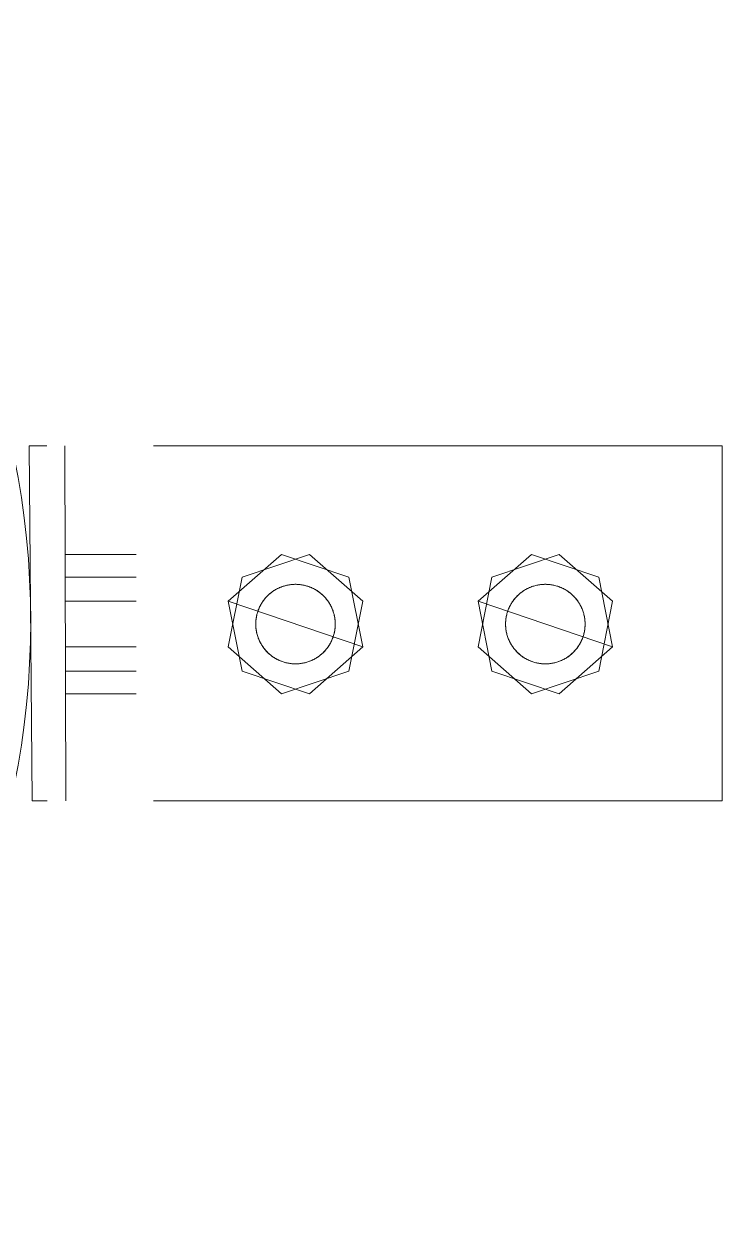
# Model space of a CAD drawing. Header units: millimetres. Extents: x 1.5 to 37.9, y -0.3 to 12.6.
# Drawn here: x 5.8548 to 5.953, y 2.7631 to 2.9313 of the extents above; entities that cross this region are included whole.
import ezdxf

# ---------------------------------------------------------------- set-up
doc = ezdxf.new("R2010")
doc.units = ezdxf.units.MM
doc.layers.add('0.2', color=6, linetype='Continuous', lineweight=15)
doc.layers.add('0.3', color=4, linetype='Continuous', lineweight=20)

msp = doc.modelspace()

# ---------------------------------------------------------------- linework, layer by layer
at = {"layer": '0.2'}
for p, q in [((5.85592, 2.82194, 0.9979), (5.8555, 2.87194, 1.35466)), ((5.86051, 2.87194, 1.29523), (5.86064, 2.82194, 1.26575)), ((5.85801, 2.82194, 1.27416), (5.85592, 2.82194, 0.9979))]:
    msp.add_line(p, q, dxfattribs=at)
for points in [[(5.8555, 2.87194), (5.858, 2.87194)], [(5.953, 2.87194), (5.873, 2.87194)], [(5.953, 2.87194), (5.873, 2.87194)], [(5.953, 2.82194), (5.953, 2.87194)], [(5.953, 2.82194), (5.953, 2.87194)], [(5.87055, 2.85664), (5.86055, 2.85664)], [(5.87055, 2.85664), (5.86055, 2.85664)], [(5.8835, 2.85004), (5.89102, 2.85664)], [(5.8835, 2.85004), (5.89102, 2.85664)], [(5.89493, 2.85664), (5.88546, 2.85343)], [(5.89493, 2.85664), (5.88546, 2.85343)], [(5.89102, 2.85664), (5.90049, 2.85343)], [(5.89102, 2.85664), (5.90049, 2.85343)], [(5.90244, 2.85004), (5.89493, 2.85664)], [(5.90244, 2.85004), (5.89493, 2.85664)], [(5.91866, 2.85004), (5.92617, 2.85664)], [(5.91866, 2.85004), (5.92617, 2.85664)], [(5.93008, 2.85664), (5.92061, 2.85343)], [(5.93008, 2.85664), (5.92061, 2.85343)], [(5.92617, 2.85664), (5.93564, 2.85343)], [(5.92617, 2.85664), (5.93564, 2.85343)], [(5.9376, 2.85004), (5.93008, 2.85664)], [(5.9376, 2.85004), (5.93008, 2.85664)], [(5.87055, 2.85343), (5.86055, 2.85343)], [(5.87055, 2.85343), (5.86055, 2.85343)], [(5.88546, 2.85343), (5.8835, 2.84362)], [(5.88546, 2.85343), (5.8835, 2.84362)], [(5.90049, 2.85343), (5.90244, 2.84362)], [(5.90049, 2.85343), (5.90244, 2.84362)], [(5.92061, 2.85343), (5.91866, 2.84362)], [(5.92061, 2.85343), (5.91866, 2.84362)], [(5.93564, 2.85343), (5.9376, 2.84362)], [(5.93564, 2.85343), (5.9376, 2.84362)], [(5.87055, 2.85004), (5.86055, 2.85004)], [(5.87055, 2.85004), (5.86055, 2.85004)], [(5.90244, 2.84362), (5.8835, 2.85004)], [(5.88546, 2.84023), (5.8835, 2.85004)], [(5.88546, 2.84023), (5.8835, 2.85004)], [(5.90049, 2.84023), (5.90244, 2.85004)], [(5.90049, 2.84023), (5.90244, 2.85004)], [(5.92061, 2.84023), (5.91866, 2.85004)], [(5.92061, 2.84023), (5.91866, 2.85004)], [(5.9376, 2.84362), (5.91866, 2.85004)], [(5.93564, 2.84023), (5.9376, 2.85004)], [(5.93564, 2.84023), (5.9376, 2.85004)], [(5.87055, 2.84362), (5.86055, 2.84362)], [(5.87055, 2.84362), (5.86055, 2.84362)], [(5.8835, 2.84362), (5.89102, 2.83702)], [(5.8835, 2.84362), (5.89102, 2.83702)], [(5.90244, 2.84362), (5.89493, 2.83702)], [(5.90244, 2.84362), (5.89493, 2.83702)], [(5.91866, 2.84362), (5.92617, 2.83702)], [(5.91866, 2.84362), (5.92617, 2.83702)], [(5.9376, 2.84362), (5.93008, 2.83702)], [(5.9376, 2.84362), (5.93008, 2.83702)], [(5.87055, 2.84023), (5.86055, 2.84023)], [(5.87055, 2.84023), (5.86055, 2.84023)], [(5.89493, 2.83702), (5.88546, 2.84023)], [(5.89493, 2.83702), (5.88546, 2.84023)], [(5.89102, 2.83702), (5.90049, 2.84023)], [(5.89102, 2.83702), (5.90049, 2.84023)], [(5.93008, 2.83702), (5.92061, 2.84023)], [(5.93008, 2.83702), (5.92061, 2.84023)], [(5.92617, 2.83702), (5.93564, 2.84023)], [(5.92617, 2.83702), (5.93564, 2.84023)], [(5.87055, 2.83702), (5.86055, 2.83702)], [(5.87055, 2.83702), (5.86055, 2.83702)], [(5.953, 2.82194), (5.873, 2.82194)], [(5.953, 2.82194), (5.873, 2.82194)]]:
    msp.add_lwpolyline(points, dxfattribs=at)
at = {"layer": '0.2', "extrusion": (1, 0, 0)}
for points in [[(2.87194, 1.27466), (2.87194, 1.35466)], [(2.87194, 1.25966), (2.87194, 1.25466)], [(2.85004, 1.32347), (2.85664, 1.31595)], [(2.85664, 1.31595), (2.85343, 1.30648)], [(2.85004, 1.29372), (2.85664, 1.28621)], [(2.85664, 1.28621), (2.85343, 1.27674)], [(2.85664, 1.26903), (2.85664, 1.25903)], [(2.85664, 1.24429), (2.85664, 1.25429)], [(2.85664, 1.26903), (2.85664, 1.25903)], [(2.85664, 1.24429), (2.85664, 1.25429)], [(2.85343, 1.30648), (2.84362, 1.30453)], [(2.85343, 1.27674), (2.84362, 1.27478)], [(2.85343, 1.24429), (2.85343, 1.25429)], [(2.85343, 1.26903), (2.85343, 1.25903)], [(2.85343, 1.24429), (2.85343, 1.25429)], [(2.85343, 1.26903), (2.85343, 1.25903)], [(2.84023, 1.32151), (2.85004, 1.32347)], [(2.84023, 1.29177), (2.85004, 1.29372)], [(2.85004, 1.26903), (2.85004, 1.25903)], [(2.85004, 1.24429), (2.85004, 1.25429)], [(2.85004, 1.26903), (2.85004, 1.25903)], [(2.85004, 1.24429), (2.85004, 1.25429)], [(2.84362, 1.30453), (2.83702, 1.31204)], [(2.84362, 1.27478), (2.83702, 1.2823)], [(2.84362, 1.24429), (2.84362, 1.25429)], [(2.84362, 1.26903), (2.84362, 1.25903)], [(2.84362, 1.24429), (2.84362, 1.25429)], [(2.84362, 1.26903), (2.84362, 1.25903)], [(2.84205, 1.25903), (2.84205, 1.23213)], [(2.84205, 1.24429), (2.84205, 1.25429)], [(2.84205, 1.25903), (2.84205, 1.23213)], [(2.84205, 1.24429), (2.84205, 1.25429)], [(2.83702, 1.31204), (2.84023, 1.32151)], [(2.83702, 1.2823), (2.84023, 1.29177)], [(2.84023, 1.26903), (2.84023, 1.25903)], [(2.84023, 1.24429), (2.84023, 1.25429)], [(2.84023, 1.26903), (2.84023, 1.25903)], [(2.84023, 1.24429), (2.84023, 1.25429)], [(2.83702, 1.24429), (2.83702, 1.25429)], [(2.83702, 1.26903), (2.83702, 1.25903)], [(2.83702, 1.24429), (2.83702, 1.25429)], [(2.83702, 1.26903), (2.83702, 1.25903)], [(2.82194, 1.27466), (2.82194, 1.35466)], [(2.82194, 1.25466), (2.82194, 1.25966)]]:
    msp.add_lwpolyline(points, dxfattribs=at)
at = {"layer": '0.2', "extrusion": (0, 1, 0)}
msp.add_lwpolyline([(-5.858, 1.27466), (-5.85801, 1.27433), (-5.85802, 1.27399), (-5.85804, 1.27365), (-5.85806, 1.27331), (-5.8581, 1.27297), (-5.85814, 1.27263), (-5.85819, 1.27228), (-5.85825, 1.27193), (-5.85832, 1.27158), (-5.8584, 1.27123), (-5.85849, 1.27088), (-5.85858, 1.27053), (-5.85869, 1.27018), (-5.8588, 1.26984), (-5.85892, 1.26949), (-5.85906, 1.26914), (-5.8592, 1.2688), (-5.85935, 1.26845), (-5.85951, 1.26811), (-5.85968, 1.26777), (-5.85986, 1.26744), (-5.86005, 1.26711), (-5.86024, 1.26678), (-5.86045, 1.26645), (-5.86066, 1.26613), (-5.86089, 1.26582), (-5.86112, 1.26551), (-5.86136, 1.26521), (-5.86161, 1.26491), (-5.86186, 1.26462), (-5.86213, 1.26433), (-5.8624, 1.26406), (-5.86268, 1.26378), (-5.86296, 1.26352), (-5.86325, 1.26326), (-5.86355, 1.26302), (-5.86385, 1.26278), (-5.86416, 1.26254), (-5.86448, 1.26232), (-5.8648, 1.26211), (-5.86512, 1.2619), (-5.86545, 1.2617), (-5.86578, 1.26152), (-5.86611, 1.26134), (-5.86645, 1.26117), (-5.86679, 1.26101), (-5.86714, 1.26086), (-5.86748, 1.26071), (-5.86783, 1.26058), (-5.86818, 1.26046), (-5.86853, 1.26035), (-5.86888, 1.26024), (-5.86923, 1.26015), (-5.86958, 1.26006), (-5.86993, 1.25998), (-5.87027, 1.25991), (-5.87062, 1.25985), (-5.87097, 1.2598), (-5.87131, 1.25976), (-5.87166, 1.25972), (-5.872, 1.2597), (-5.87234, 1.25968), (-5.87267, 1.25967), (-5.873, 1.25966)], dxfattribs=at)
msp.add_lwpolyline([(-5.858, 1.27466), (-5.85801, 1.27433), (-5.85802, 1.27399), (-5.85804, 1.27365), (-5.85806, 1.27331), (-5.8581, 1.27297), (-5.85814, 1.27263), (-5.85819, 1.27228), (-5.85825, 1.27193), (-5.85832, 1.27158), (-5.8584, 1.27123), (-5.85849, 1.27088), (-5.85858, 1.27053), (-5.85869, 1.27018), (-5.8588, 1.26984), (-5.85892, 1.26949), (-5.85906, 1.26914), (-5.8592, 1.2688), (-5.85935, 1.26845), (-5.85951, 1.26811), (-5.85968, 1.26777), (-5.85986, 1.26744), (-5.86005, 1.26711), (-5.86024, 1.26678), (-5.86045, 1.26645), (-5.86066, 1.26613), (-5.86089, 1.26582), (-5.86112, 1.26551), (-5.86136, 1.26521), (-5.86161, 1.26491), (-5.86186, 1.26462), (-5.86213, 1.26433), (-5.8624, 1.26406), (-5.86268, 1.26378), (-5.86296, 1.26352), (-5.86325, 1.26326), (-5.86355, 1.26302), (-5.86385, 1.26278), (-5.86416, 1.26254), (-5.86448, 1.26232), (-5.8648, 1.26211), (-5.86512, 1.2619), (-5.86545, 1.2617), (-5.86578, 1.26152), (-5.86611, 1.26134), (-5.86645, 1.26117), (-5.86679, 1.26101), (-5.86714, 1.26086), (-5.86748, 1.26071), (-5.86783, 1.26058), (-5.86818, 1.26046), (-5.86853, 1.26035), (-5.86888, 1.26024), (-5.86923, 1.26015), (-5.86958, 1.26006), (-5.86993, 1.25998), (-5.87027, 1.25991), (-5.87062, 1.25985), (-5.87097, 1.2598), (-5.87131, 1.25976), (-5.87166, 1.25972), (-5.872, 1.2597), (-5.87234, 1.25968), (-5.87267, 1.25967), (-5.873, 1.25966)], dxfattribs=at)
at = {"layer": '0.2', "extrusion": (1, 0, 0)}
msp.add_lwpolyline([(2.85343, 1.27674), (2.84362, 1.27478), (2.83702, 1.2823), (2.84023, 1.29177), (2.85004, 1.29372), (2.85664, 1.28621)], close=True, dxfattribs=at)
at = {"layer": '0.2'}
for points in [[(5.90049, 2.85343), (5.90244, 2.84362), (5.89493, 2.83702), (5.88546, 2.84023), (5.8835, 2.85004), (5.89102, 2.85664)], [(5.93564, 2.85343), (5.9376, 2.84362), (5.93008, 2.83702), (5.92061, 2.84023), (5.91866, 2.85004), (5.92617, 2.85664)], [(5.89588, 2.84205), (5.89577, 2.84199), (5.89567, 2.84193), (5.89555, 2.84187), (5.89544, 2.84181), (5.89532, 2.84175), (5.89521, 2.8417), (5.89509, 2.84165), (5.89496, 2.8416), (5.89484, 2.84155), (5.89471, 2.84151), (5.89458, 2.84147), (5.89445, 2.84143), (5.89432, 2.8414), (5.89419, 2.84137), (5.89405, 2.84134), (5.89392, 2.84131), (5.89378, 2.84129), (5.89364, 2.84127), (5.8935, 2.84126), (5.89336, 2.84125), (5.89322, 2.84124), (5.89308, 2.84124), (5.89293, 2.84123), (5.89279, 2.84124), (5.89265, 2.84124), (5.8925, 2.84125), (5.89236, 2.84127), (5.89222, 2.84129), (5.89207, 2.84131), (5.89193, 2.84133), (5.89179, 2.84136), (5.89165, 2.84139), (5.89151, 2.84143), (5.89137, 2.84147), (5.89123, 2.84151), (5.89109, 2.84156), (5.89096, 2.84161), (5.89082, 2.84166), (5.89069, 2.84172), (5.89056, 2.84178), (5.89043, 2.84184), (5.89031, 2.84191), (5.89018, 2.84198), (5.89006, 2.84205), (5.88994, 2.84213), (5.88982, 2.8422), (5.88971, 2.84228), (5.8896, 2.84237), (5.88949, 2.84245), (5.88938, 2.84254), (5.88928, 2.84263), (5.88918, 2.84272), (5.88908, 2.84281), (5.88898, 2.84291), (5.88889, 2.843), (5.8888, 2.8431), (5.88871, 2.8432), (5.88863, 2.8433), (5.88855, 2.8434), (5.88847, 2.8435), (5.8884, 2.84361), (5.88833, 2.84371), (5.88826, 2.84382), (5.88819, 2.84392), (5.88813, 2.84403), (5.88807, 2.84414), (5.88801, 2.84425), (5.88795, 2.84436), (5.88789, 2.84448), (5.88784, 2.8446), (5.88779, 2.84472), (5.88774, 2.84484), (5.8877, 2.84496), (5.88765, 2.84509), (5.88761, 2.84522), (5.88758, 2.84535), (5.88754, 2.84548), (5.88751, 2.84561), (5.88748, 2.84575), (5.88746, 2.84589), (5.88743, 2.84602), (5.88742, 2.84616), (5.8874, 2.8463), (5.88739, 2.84644), (5.88738, 2.84658), (5.88738, 2.84673), (5.88738, 2.84687), (5.88738, 2.84701), (5.88738, 2.84716), (5.8874, 2.8473), (5.88741, 2.84744), (5.88743, 2.84759), (5.88745, 2.84773), (5.88747, 2.84787), (5.8875, 2.84801), (5.88753, 2.84815), (5.88757, 2.8483), (5.88761, 2.84843), (5.88765, 2.84857), (5.8877, 2.84871), (5.88775, 2.84884), (5.8878, 2.84898), (5.88786, 2.84911), (5.88792, 2.84924), (5.88798, 2.84937), (5.88805, 2.8495), (5.88812, 2.84962), (5.88819, 2.84974), (5.88827, 2.84986), (5.88834, 2.84998), (5.88842, 2.85009), (5.88851, 2.85021), (5.88859, 2.85032), (5.88868, 2.85042), (5.88877, 2.85053), (5.88886, 2.85063), (5.88895, 2.85073), (5.88905, 2.85082), (5.88914, 2.85091), (5.88924, 2.851), (5.88934, 2.85109), (5.88944, 2.85117), (5.88954, 2.85125), (5.88964, 2.85133), (5.88975, 2.85141), (5.88985, 2.85148), (5.88996, 2.85155), (5.89006, 2.85161), (5.89017, 2.85168), (5.89028, 2.85174), (5.89039, 2.8518), (5.8905, 2.85185), (5.89062, 2.85191), (5.89074, 2.85196), (5.89086, 2.85201), (5.89098, 2.85206), (5.89111, 2.85211), (5.89123, 2.85215), (5.89136, 2.85219), (5.89149, 2.85223), (5.89162, 2.85226), (5.89176, 2.85229), (5.89189, 2.85232), (5.89203, 2.85235), (5.89216, 2.85237), (5.8923, 2.85239), (5.89244, 2.8524), (5.89258, 2.85241), (5.89273, 2.85242), (5.89287, 2.85243), (5.89301, 2.85243), (5.89315, 2.85242), (5.8933, 2.85242), (5.89344, 2.85241), (5.89358, 2.85239), (5.89373, 2.85238), (5.89387, 2.85236), (5.89401, 2.85233), (5.89415, 2.8523), (5.8943, 2.85227), (5.89444, 2.85223), (5.89458, 2.85219), (5.89471, 2.85215), (5.89485, 2.8521), (5.89499, 2.85205), (5.89512, 2.852), (5.89525, 2.85194), (5.89538, 2.85188), (5.89551, 2.85182), (5.89564, 2.85175), (5.89576, 2.85168), (5.89588, 2.85161), (5.896, 2.85154), (5.89612, 2.85146), (5.89623, 2.85138), (5.89635, 2.8513), (5.89646, 2.85121), (5.89656, 2.85112), (5.89667, 2.85103), (5.89677, 2.85094), (5.89687, 2.85085), (5.89696, 2.85076), (5.89705, 2.85066), (5.89714, 2.85056), (5.89723, 2.85046), (5.89731, 2.85036), (5.89739, 2.85026), (5.89747, 2.85016), (5.89755, 2.85005), (5.89762, 2.84995), (5.89769, 2.84985), (5.89775, 2.84974), (5.89782, 2.84963), (5.89788, 2.84952), (5.89794, 2.84941), (5.898, 2.8493), (5.89805, 2.84918), (5.8981, 2.84906), (5.89815, 2.84894), (5.8982, 2.84882), (5.89825, 2.8487), (5.89829, 2.84857), (5.89833, 2.84844), (5.89837, 2.84831), (5.8984, 2.84818), (5.89843, 2.84805), (5.89846, 2.84791), (5.89849, 2.84778), (5.89851, 2.84764), (5.89853, 2.8475), (5.89854, 2.84736), (5.89856, 2.84722), (5.89856, 2.84708), (5.89857, 2.84694), (5.89857, 2.84679), (5.89857, 2.84665), (5.89856, 2.84651), (5.89855, 2.84636), (5.89854, 2.84622), (5.89852, 2.84608), (5.8985, 2.84593), (5.89847, 2.84579), (5.89844, 2.84565), (5.89841, 2.84551), (5.89837, 2.84537), (5.89833, 2.84523), (5.89829, 2.84509), (5.89824, 2.84495), (5.89819, 2.84482), (5.89814, 2.84468), (5.89808, 2.84455), (5.89802, 2.84442), (5.89796, 2.84429), (5.89789, 2.84417), (5.89782, 2.84404), (5.89775, 2.84392), (5.89768, 2.8438), (5.8976, 2.84368), (5.89752, 2.84357), (5.89744, 2.84346), (5.89735, 2.84335), (5.89726, 2.84324), (5.89718, 2.84314), (5.89708, 2.84304), (5.89699, 2.84294), (5.8969, 2.84284), (5.8968, 2.84275), (5.8967, 2.84266), (5.8966, 2.84257), (5.8965, 2.84249), (5.8964, 2.84241), (5.8963, 2.84233), (5.8962, 2.84226), (5.89609, 2.84218), (5.89599, 2.84212)], [(5.89588, 2.84205), (5.89577, 2.84199), (5.89567, 2.84193), (5.89555, 2.84187), (5.89544, 2.84181), (5.89532, 2.84175), (5.89521, 2.8417), (5.89509, 2.84165), (5.89496, 2.8416), (5.89484, 2.84155), (5.89471, 2.84151), (5.89458, 2.84147), (5.89445, 2.84143), (5.89432, 2.8414), (5.89419, 2.84137), (5.89405, 2.84134), (5.89392, 2.84131), (5.89378, 2.84129), (5.89364, 2.84127), (5.8935, 2.84126), (5.89336, 2.84125), (5.89322, 2.84124), (5.89308, 2.84124), (5.89293, 2.84123), (5.89279, 2.84124), (5.89265, 2.84124), (5.8925, 2.84125), (5.89236, 2.84127), (5.89222, 2.84129), (5.89207, 2.84131), (5.89193, 2.84133), (5.89179, 2.84136), (5.89165, 2.84139), (5.89151, 2.84143), (5.89137, 2.84147), (5.89123, 2.84151), (5.89109, 2.84156), (5.89096, 2.84161), (5.89082, 2.84166), (5.89069, 2.84172), (5.89056, 2.84178), (5.89043, 2.84184), (5.89031, 2.84191), (5.89018, 2.84198), (5.89006, 2.84205), (5.88994, 2.84213), (5.88982, 2.8422), (5.88971, 2.84228), (5.8896, 2.84237), (5.88949, 2.84245), (5.88938, 2.84254), (5.88928, 2.84263), (5.88918, 2.84272), (5.88908, 2.84281), (5.88898, 2.84291), (5.88889, 2.843), (5.8888, 2.8431), (5.88871, 2.8432), (5.88863, 2.8433), (5.88855, 2.8434), (5.88847, 2.8435), (5.8884, 2.84361), (5.88833, 2.84371), (5.88826, 2.84382), (5.88819, 2.84392), (5.88813, 2.84403), (5.88807, 2.84414), (5.88801, 2.84425), (5.88795, 2.84436), (5.88789, 2.84448), (5.88784, 2.8446), (5.88779, 2.84472), (5.88774, 2.84484), (5.8877, 2.84496), (5.88765, 2.84509), (5.88761, 2.84522), (5.88758, 2.84535), (5.88754, 2.84548), (5.88751, 2.84561), (5.88748, 2.84575), (5.88746, 2.84589), (5.88743, 2.84602), (5.88742, 2.84616), (5.8874, 2.8463), (5.88739, 2.84644), (5.88738, 2.84658), (5.88738, 2.84673), (5.88738, 2.84687), (5.88738, 2.84701), (5.88738, 2.84716), (5.8874, 2.8473), (5.88741, 2.84744), (5.88743, 2.84759), (5.88745, 2.84773), (5.88747, 2.84787), (5.8875, 2.84801), (5.88753, 2.84815), (5.88757, 2.8483), (5.88761, 2.84843), (5.88765, 2.84857), (5.8877, 2.84871), (5.88775, 2.84884), (5.8878, 2.84898), (5.88786, 2.84911), (5.88792, 2.84924), (5.88798, 2.84937), (5.88805, 2.8495), (5.88812, 2.84962), (5.88819, 2.84974), (5.88827, 2.84986), (5.88834, 2.84998), (5.88842, 2.85009), (5.88851, 2.85021), (5.88859, 2.85032), (5.88868, 2.85042), (5.88877, 2.85053), (5.88886, 2.85063), (5.88895, 2.85073), (5.88905, 2.85082), (5.88914, 2.85091), (5.88924, 2.851), (5.88934, 2.85109), (5.88944, 2.85117), (5.88954, 2.85125), (5.88964, 2.85133), (5.88975, 2.85141), (5.88985, 2.85148), (5.88996, 2.85155), (5.89006, 2.85161), (5.89017, 2.85168), (5.89028, 2.85174), (5.89039, 2.8518), (5.8905, 2.85185), (5.89062, 2.85191), (5.89074, 2.85196), (5.89086, 2.85201), (5.89098, 2.85206), (5.89111, 2.85211), (5.89123, 2.85215), (5.89136, 2.85219), (5.89149, 2.85223), (5.89162, 2.85226), (5.89176, 2.85229), (5.89189, 2.85232), (5.89203, 2.85235), (5.89216, 2.85237), (5.8923, 2.85239), (5.89244, 2.8524), (5.89258, 2.85241), (5.89273, 2.85242), (5.89287, 2.85243), (5.89301, 2.85243), (5.89315, 2.85242), (5.8933, 2.85242), (5.89344, 2.85241), (5.89358, 2.85239), (5.89373, 2.85238), (5.89387, 2.85236), (5.89401, 2.85233), (5.89415, 2.8523), (5.8943, 2.85227), (5.89444, 2.85223), (5.89458, 2.85219), (5.89471, 2.85215), (5.89485, 2.8521), (5.89499, 2.85205), (5.89512, 2.852), (5.89525, 2.85194), (5.89538, 2.85188), (5.89551, 2.85182), (5.89564, 2.85175), (5.89576, 2.85168), (5.89588, 2.85161), (5.896, 2.85154), (5.89612, 2.85146), (5.89623, 2.85138), (5.89635, 2.8513), (5.89646, 2.85121), (5.89656, 2.85112), (5.89667, 2.85103), (5.89677, 2.85094), (5.89687, 2.85085), (5.89696, 2.85076), (5.89705, 2.85066), (5.89714, 2.85056), (5.89723, 2.85046), (5.89731, 2.85036), (5.89739, 2.85026), (5.89747, 2.85016), (5.89755, 2.85005), (5.89762, 2.84995), (5.89769, 2.84985), (5.89775, 2.84974), (5.89782, 2.84963), (5.89788, 2.84952), (5.89794, 2.84941), (5.898, 2.8493), (5.89805, 2.84918), (5.8981, 2.84906), (5.89815, 2.84894), (5.8982, 2.84882), (5.89825, 2.8487), (5.89829, 2.84857), (5.89833, 2.84844), (5.89837, 2.84831), (5.8984, 2.84818), (5.89843, 2.84805), (5.89846, 2.84791), (5.89849, 2.84778), (5.89851, 2.84764), (5.89853, 2.8475), (5.89854, 2.84736), (5.89856, 2.84722), (5.89856, 2.84708), (5.89857, 2.84694), (5.89857, 2.84679), (5.89857, 2.84665), (5.89856, 2.84651), (5.89855, 2.84636), (5.89854, 2.84622), (5.89852, 2.84608), (5.8985, 2.84593), (5.89847, 2.84579), (5.89844, 2.84565), (5.89841, 2.84551), (5.89837, 2.84537), (5.89833, 2.84523), (5.89829, 2.84509), (5.89824, 2.84495), (5.89819, 2.84482), (5.89814, 2.84468), (5.89808, 2.84455), (5.89802, 2.84442), (5.89796, 2.84429), (5.89789, 2.84417), (5.89782, 2.84404), (5.89775, 2.84392), (5.89768, 2.8438), (5.8976, 2.84368), (5.89752, 2.84357), (5.89744, 2.84346), (5.89735, 2.84335), (5.89726, 2.84324), (5.89718, 2.84314), (5.89708, 2.84304), (5.89699, 2.84294), (5.8969, 2.84284), (5.8968, 2.84275), (5.8967, 2.84266), (5.8966, 2.84257), (5.8965, 2.84249), (5.8964, 2.84241), (5.8963, 2.84233), (5.8962, 2.84226), (5.89609, 2.84218), (5.89599, 2.84212)], [(5.89006, 2.84205), (5.88996, 2.84212), (5.88985, 2.84218), (5.88975, 2.84226), (5.88964, 2.84233), (5.88954, 2.84241), (5.88944, 2.84249), (5.88934, 2.84257), (5.88924, 2.84266), (5.88914, 2.84275), (5.88905, 2.84284), (5.88895, 2.84294), (5.88886, 2.84304), (5.88877, 2.84314), (5.88868, 2.84324), (5.88859, 2.84335), (5.88851, 2.84346), (5.88842, 2.84357), (5.88834, 2.84368), (5.88827, 2.8438), (5.88819, 2.84392), (5.88812, 2.84404), (5.88805, 2.84417), (5.88798, 2.84429), (5.88792, 2.84442), (5.88786, 2.84455), (5.8878, 2.84468), (5.88775, 2.84482), (5.8877, 2.84495), (5.88765, 2.84509), (5.88761, 2.84523), (5.88757, 2.84537), (5.88753, 2.84551), (5.8875, 2.84565), (5.88747, 2.84579), (5.88745, 2.84593), (5.88743, 2.84608), (5.88741, 2.84622), (5.8874, 2.84636), (5.88738, 2.84651), (5.88738, 2.84665), (5.88738, 2.84679), (5.88738, 2.84694), (5.88738, 2.84708), (5.88739, 2.84722), (5.8874, 2.84736), (5.88742, 2.8475), (5.88743, 2.84764), (5.88746, 2.84778), (5.88748, 2.84791), (5.88751, 2.84805), (5.88754, 2.84818), (5.88758, 2.84831), (5.88761, 2.84844), (5.88765, 2.84857), (5.8877, 2.8487), (5.88774, 2.84882), (5.88779, 2.84894), (5.88784, 2.84906), (5.88789, 2.84918), (5.88795, 2.8493), (5.88801, 2.84941), (5.88807, 2.84952), (5.88813, 2.84963), (5.88819, 2.84974), (5.88826, 2.84985), (5.88833, 2.84995), (5.8884, 2.85005), (5.88847, 2.85016), (5.88855, 2.85026), (5.88863, 2.85036), (5.88871, 2.85046), (5.8888, 2.85056), (5.88889, 2.85066), (5.88898, 2.85076), (5.88908, 2.85085), (5.88918, 2.85094), (5.88928, 2.85103), (5.88938, 2.85112), (5.88949, 2.85121), (5.8896, 2.8513), (5.88971, 2.85138), (5.88982, 2.85146), (5.88994, 2.85154), (5.89006, 2.85161), (5.89018, 2.85168), (5.89031, 2.85175), (5.89043, 2.85182), (5.89056, 2.85188), (5.89069, 2.85194), (5.89082, 2.852), (5.89096, 2.85205), (5.89109, 2.8521), (5.89123, 2.85215), (5.89137, 2.85219), (5.89151, 2.85223), (5.89165, 2.85227), (5.89179, 2.8523), (5.89193, 2.85233), (5.89207, 2.85236), (5.89222, 2.85238), (5.89236, 2.85239), (5.8925, 2.85241), (5.89265, 2.85242), (5.89279, 2.85242), (5.89293, 2.85243), (5.89308, 2.85243), (5.89322, 2.85242), (5.89336, 2.85241), (5.8935, 2.8524), (5.89364, 2.85239), (5.89378, 2.85237), (5.89392, 2.85235), (5.89405, 2.85232), (5.89419, 2.85229), (5.89432, 2.85226), (5.89445, 2.85223), (5.89458, 2.85219), (5.89471, 2.85215), (5.89484, 2.85211), (5.89496, 2.85206), (5.89509, 2.85201), (5.89521, 2.85196), (5.89532, 2.85191), (5.89544, 2.85185), (5.89555, 2.8518), (5.89567, 2.85174), (5.89577, 2.85168), (5.89588, 2.85161), (5.89599, 2.85155), (5.89609, 2.85148), (5.8962, 2.85141), (5.8963, 2.85133), (5.8964, 2.85125), (5.8965, 2.85117), (5.8966, 2.85109), (5.8967, 2.851), (5.8968, 2.85091), (5.8969, 2.85082), (5.89699, 2.85073), (5.89708, 2.85063), (5.89718, 2.85053), (5.89726, 2.85042), (5.89735, 2.85032), (5.89744, 2.85021), (5.89752, 2.85009), (5.8976, 2.84998), (5.89768, 2.84986), (5.89775, 2.84974), (5.89782, 2.84962), (5.89789, 2.8495), (5.89796, 2.84937), (5.89802, 2.84924), (5.89808, 2.84911), (5.89814, 2.84898), (5.89819, 2.84884), (5.89824, 2.84871), (5.89829, 2.84857), (5.89833, 2.84843), (5.89837, 2.8483), (5.89841, 2.84815), (5.89844, 2.84801), (5.89847, 2.84787), (5.8985, 2.84773), (5.89852, 2.84759), (5.89854, 2.84744), (5.89855, 2.8473), (5.89856, 2.84716), (5.89857, 2.84701), (5.89857, 2.84687), (5.89857, 2.84673), (5.89856, 2.84658), (5.89856, 2.84644), (5.89854, 2.8463), (5.89853, 2.84616), (5.89851, 2.84602), (5.89849, 2.84589), (5.89846, 2.84575), (5.89843, 2.84561), (5.8984, 2.84548), (5.89837, 2.84535), (5.89833, 2.84522), (5.89829, 2.84509), (5.89825, 2.84496), (5.8982, 2.84484), (5.89815, 2.84472), (5.8981, 2.8446), (5.89805, 2.84448), (5.898, 2.84436), (5.89794, 2.84425), (5.89788, 2.84414), (5.89782, 2.84403), (5.89775, 2.84392), (5.89769, 2.84382), (5.89762, 2.84371), (5.89755, 2.84361), (5.89747, 2.8435), (5.89739, 2.8434), (5.89731, 2.8433), (5.89723, 2.8432), (5.89714, 2.8431), (5.89705, 2.843), (5.89696, 2.84291), (5.89687, 2.84281), (5.89677, 2.84272), (5.89667, 2.84263), (5.89656, 2.84254), (5.89646, 2.84245), (5.89635, 2.84237), (5.89623, 2.84228), (5.89612, 2.8422), (5.896, 2.84213), (5.89588, 2.84205), (5.89576, 2.84198), (5.89564, 2.84191), (5.89551, 2.84184), (5.89538, 2.84178), (5.89525, 2.84172), (5.89512, 2.84166), (5.89499, 2.84161), (5.89485, 2.84156), (5.89471, 2.84151), (5.89458, 2.84147), (5.89444, 2.84143), (5.8943, 2.84139), (5.89415, 2.84136), (5.89401, 2.84133), (5.89387, 2.84131), (5.89373, 2.84129), (5.89358, 2.84127), (5.89344, 2.84125), (5.8933, 2.84124), (5.89315, 2.84124), (5.89301, 2.84123), (5.89287, 2.84124), (5.89273, 2.84124), (5.89258, 2.84125), (5.89244, 2.84126), (5.8923, 2.84127), (5.89216, 2.84129), (5.89203, 2.84131), (5.89189, 2.84134), (5.89176, 2.84137), (5.89162, 2.8414), (5.89149, 2.84143), (5.89136, 2.84147), (5.89123, 2.84151), (5.89111, 2.84155), (5.89098, 2.8416), (5.89086, 2.84165), (5.89074, 2.8417), (5.89062, 2.84175), (5.8905, 2.84181), (5.89039, 2.84187), (5.89028, 2.84193), (5.89017, 2.84199)], [(5.89006, 2.84205), (5.88996, 2.84212), (5.88985, 2.84218), (5.88975, 2.84226), (5.88964, 2.84233), (5.88954, 2.84241), (5.88944, 2.84249), (5.88934, 2.84257), (5.88924, 2.84266), (5.88914, 2.84275), (5.88905, 2.84284), (5.88895, 2.84294), (5.88886, 2.84304), (5.88877, 2.84314), (5.88868, 2.84324), (5.88859, 2.84335), (5.88851, 2.84346), (5.88842, 2.84357), (5.88834, 2.84368), (5.88827, 2.8438), (5.88819, 2.84392), (5.88812, 2.84404), (5.88805, 2.84417), (5.88798, 2.84429), (5.88792, 2.84442), (5.88786, 2.84455), (5.8878, 2.84468), (5.88775, 2.84482), (5.8877, 2.84495), (5.88765, 2.84509), (5.88761, 2.84523), (5.88757, 2.84537), (5.88753, 2.84551), (5.8875, 2.84565), (5.88747, 2.84579), (5.88745, 2.84593), (5.88743, 2.84608), (5.88741, 2.84622), (5.8874, 2.84636), (5.88738, 2.84651), (5.88738, 2.84665), (5.88738, 2.84679), (5.88738, 2.84694), (5.88738, 2.84708), (5.88739, 2.84722), (5.8874, 2.84736), (5.88742, 2.8475), (5.88743, 2.84764), (5.88746, 2.84778), (5.88748, 2.84791), (5.88751, 2.84805), (5.88754, 2.84818), (5.88758, 2.84831), (5.88761, 2.84844), (5.88765, 2.84857), (5.8877, 2.8487), (5.88774, 2.84882), (5.88779, 2.84894), (5.88784, 2.84906), (5.88789, 2.84918), (5.88795, 2.8493), (5.88801, 2.84941), (5.88807, 2.84952), (5.88813, 2.84963), (5.88819, 2.84974), (5.88826, 2.84985), (5.88833, 2.84995), (5.8884, 2.85005), (5.88847, 2.85016), (5.88855, 2.85026), (5.88863, 2.85036), (5.88871, 2.85046), (5.8888, 2.85056), (5.88889, 2.85066), (5.88898, 2.85076), (5.88908, 2.85085), (5.88918, 2.85094), (5.88928, 2.85103), (5.88938, 2.85112), (5.88949, 2.85121), (5.8896, 2.8513), (5.88971, 2.85138), (5.88982, 2.85146), (5.88994, 2.85154), (5.89006, 2.85161), (5.89018, 2.85168), (5.89031, 2.85175), (5.89043, 2.85182), (5.89056, 2.85188), (5.89069, 2.85194), (5.89082, 2.852), (5.89096, 2.85205), (5.89109, 2.8521), (5.89123, 2.85215), (5.89137, 2.85219), (5.89151, 2.85223), (5.89165, 2.85227), (5.89179, 2.8523), (5.89193, 2.85233), (5.89207, 2.85236), (5.89222, 2.85238), (5.89236, 2.85239), (5.8925, 2.85241), (5.89265, 2.85242), (5.89279, 2.85242), (5.89293, 2.85243), (5.89308, 2.85243), (5.89322, 2.85242), (5.89336, 2.85241), (5.8935, 2.8524), (5.89364, 2.85239), (5.89378, 2.85237), (5.89392, 2.85235), (5.89405, 2.85232), (5.89419, 2.85229), (5.89432, 2.85226), (5.89445, 2.85223), (5.89458, 2.85219), (5.89471, 2.85215), (5.89484, 2.85211), (5.89496, 2.85206), (5.89509, 2.85201), (5.89521, 2.85196), (5.89532, 2.85191), (5.89544, 2.85185), (5.89555, 2.8518), (5.89567, 2.85174), (5.89577, 2.85168), (5.89588, 2.85161), (5.89599, 2.85155), (5.89609, 2.85148), (5.8962, 2.85141), (5.8963, 2.85133), (5.8964, 2.85125), (5.8965, 2.85117), (5.8966, 2.85109), (5.8967, 2.851), (5.8968, 2.85091), (5.8969, 2.85082), (5.89699, 2.85073), (5.89708, 2.85063), (5.89718, 2.85053), (5.89726, 2.85042), (5.89735, 2.85032), (5.89744, 2.85021), (5.89752, 2.85009), (5.8976, 2.84998), (5.89768, 2.84986), (5.89775, 2.84974), (5.89782, 2.84962), (5.89789, 2.8495), (5.89796, 2.84937), (5.89802, 2.84924), (5.89808, 2.84911), (5.89814, 2.84898), (5.89819, 2.84884), (5.89824, 2.84871), (5.89829, 2.84857), (5.89833, 2.84843), (5.89837, 2.8483), (5.89841, 2.84815), (5.89844, 2.84801), (5.89847, 2.84787), (5.8985, 2.84773), (5.89852, 2.84759), (5.89854, 2.84744), (5.89855, 2.8473), (5.89856, 2.84716), (5.89857, 2.84701), (5.89857, 2.84687), (5.89857, 2.84673), (5.89856, 2.84658), (5.89856, 2.84644), (5.89854, 2.8463), (5.89853, 2.84616), (5.89851, 2.84602), (5.89849, 2.84589), (5.89846, 2.84575), (5.89843, 2.84561), (5.8984, 2.84548), (5.89837, 2.84535), (5.89833, 2.84522), (5.89829, 2.84509), (5.89825, 2.84496), (5.8982, 2.84484), (5.89815, 2.84472), (5.8981, 2.8446), (5.89805, 2.84448), (5.898, 2.84436), (5.89794, 2.84425), (5.89788, 2.84414), (5.89782, 2.84403), (5.89775, 2.84392), (5.89769, 2.84382), (5.89762, 2.84371), (5.89755, 2.84361), (5.89747, 2.8435), (5.89739, 2.8434), (5.89731, 2.8433), (5.89723, 2.8432), (5.89714, 2.8431), (5.89705, 2.843), (5.89696, 2.84291), (5.89687, 2.84281), (5.89677, 2.84272), (5.89667, 2.84263), (5.89656, 2.84254), (5.89646, 2.84245), (5.89635, 2.84237), (5.89623, 2.84228), (5.89612, 2.8422), (5.896, 2.84213), (5.89588, 2.84205), (5.89576, 2.84198), (5.89564, 2.84191), (5.89551, 2.84184), (5.89538, 2.84178), (5.89525, 2.84172), (5.89512, 2.84166), (5.89499, 2.84161), (5.89485, 2.84156), (5.89471, 2.84151), (5.89458, 2.84147), (5.89444, 2.84143), (5.8943, 2.84139), (5.89415, 2.84136), (5.89401, 2.84133), (5.89387, 2.84131), (5.89373, 2.84129), (5.89358, 2.84127), (5.89344, 2.84125), (5.8933, 2.84124), (5.89315, 2.84124), (5.89301, 2.84123), (5.89287, 2.84124), (5.89273, 2.84124), (5.89258, 2.84125), (5.89244, 2.84126), (5.8923, 2.84127), (5.89216, 2.84129), (5.89203, 2.84131), (5.89189, 2.84134), (5.89176, 2.84137), (5.89162, 2.8414), (5.89149, 2.84143), (5.89136, 2.84147), (5.89123, 2.84151), (5.89111, 2.84155), (5.89098, 2.8416), (5.89086, 2.84165), (5.89074, 2.8417), (5.89062, 2.84175), (5.8905, 2.84181), (5.89039, 2.84187), (5.89028, 2.84193), (5.89017, 2.84199)], [(5.93104, 2.84205), (5.93093, 2.84199), (5.93082, 2.84193), (5.93071, 2.84187), (5.9306, 2.84181), (5.93048, 2.84175), (5.93036, 2.8417), (5.93024, 2.84165), (5.93012, 2.8416), (5.92999, 2.84155), (5.92987, 2.84151), (5.92974, 2.84147), (5.92961, 2.84143), (5.92948, 2.8414), (5.92934, 2.84137), (5.92921, 2.84134), (5.92907, 2.84131), (5.92894, 2.84129), (5.9288, 2.84127), (5.92866, 2.84126), (5.92852, 2.84125), (5.92838, 2.84124), (5.92823, 2.84124), (5.92809, 2.84123), (5.92795, 2.84124), (5.9278, 2.84124), (5.92766, 2.84125), (5.92752, 2.84127), (5.92737, 2.84129), (5.92723, 2.84131), (5.92709, 2.84133), (5.92695, 2.84136), (5.9268, 2.84139), (5.92666, 2.84143), (5.92653, 2.84147), (5.92639, 2.84151), (5.92625, 2.84156), (5.92611, 2.84161), (5.92598, 2.84166), (5.92585, 2.84172), (5.92572, 2.84178), (5.92559, 2.84184), (5.92546, 2.84191), (5.92534, 2.84198), (5.92522, 2.84205), (5.9251, 2.84213), (5.92498, 2.8422), (5.92487, 2.84228), (5.92475, 2.84237), (5.92464, 2.84245), (5.92454, 2.84254), (5.92443, 2.84263), (5.92433, 2.84272), (5.92423, 2.84281), (5.92414, 2.84291), (5.92405, 2.843), (5.92396, 2.8431), (5.92387, 2.8432), (5.92379, 2.8433), (5.92371, 2.8434), (5.92363, 2.8435), (5.92355, 2.84361), (5.92348, 2.84371), (5.92341, 2.84382), (5.92335, 2.84392), (5.92328, 2.84403), (5.92322, 2.84414), (5.92316, 2.84425), (5.92311, 2.84436), (5.92305, 2.84448), (5.923, 2.8446), (5.92295, 2.84472), (5.9229, 2.84484), (5.92285, 2.84496), (5.92281, 2.84509), (5.92277, 2.84522), (5.92273, 2.84535), (5.9227, 2.84548), (5.92267, 2.84561), (5.92264, 2.84575), (5.92261, 2.84589), (5.92259, 2.84602), (5.92257, 2.84616), (5.92256, 2.8463), (5.92255, 2.84644), (5.92254, 2.84658), (5.92253, 2.84673), (5.92253, 2.84687), (5.92253, 2.84701), (5.92254, 2.84716), (5.92255, 2.8473), (5.92257, 2.84744), (5.92258, 2.84759), (5.9226, 2.84773), (5.92263, 2.84787), (5.92266, 2.84801), (5.92269, 2.84815), (5.92273, 2.8483), (5.92277, 2.84843), (5.92281, 2.84857), (5.92286, 2.84871), (5.92291, 2.84884), (5.92296, 2.84898), (5.92302, 2.84911), (5.92308, 2.84924), (5.92314, 2.84937), (5.92321, 2.8495), (5.92328, 2.84962), (5.92335, 2.84974), (5.92342, 2.84986), (5.9235, 2.84998), (5.92358, 2.85009), (5.92366, 2.85021), (5.92375, 2.85032), (5.92384, 2.85042), (5.92392, 2.85053), (5.92402, 2.85063), (5.92411, 2.85073), (5.9242, 2.85082), (5.9243, 2.85091), (5.9244, 2.851), (5.9245, 2.85109), (5.9246, 2.85117), (5.9247, 2.85125), (5.9248, 2.85133), (5.9249, 2.85141), (5.92501, 2.85148), (5.92511, 2.85155), (5.92522, 2.85161), (5.92533, 2.85168), (5.92544, 2.85174), (5.92555, 2.8518), (5.92566, 2.85185), (5.92578, 2.85191), (5.92589, 2.85196), (5.92602, 2.85201), (5.92614, 2.85206), (5.92626, 2.85211), (5.92639, 2.85215), (5.92652, 2.85219), (5.92665, 2.85223), (5.92678, 2.85226), (5.92691, 2.85229), (5.92705, 2.85232), (5.92718, 2.85235), (5.92732, 2.85237), (5.92746, 2.85239), (5.9276, 2.8524), (5.92774, 2.85241), (5.92788, 2.85242), (5.92802, 2.85243), (5.92817, 2.85243), (5.92831, 2.85242), (5.92845, 2.85242), (5.9286, 2.85241), (5.92874, 2.85239), (5.92888, 2.85238), (5.92903, 2.85236), (5.92917, 2.85233), (5.92931, 2.8523), (5.92945, 2.85227), (5.92959, 2.85223), (5.92973, 2.85219), (5.92987, 2.85215), (5.93001, 2.8521), (5.93014, 2.85205), (5.93028, 2.852), (5.93041, 2.85194), (5.93054, 2.85188), (5.93067, 2.85182), (5.93079, 2.85175), (5.93092, 2.85168), (5.93104, 2.85161), (5.93116, 2.85154), (5.93128, 2.85146), (5.93139, 2.85138), (5.9315, 2.8513), (5.93161, 2.85121), (5.93172, 2.85112), (5.93182, 2.85103), (5.93192, 2.85094), (5.93202, 2.85085), (5.93212, 2.85076), (5.93221, 2.85066), (5.9323, 2.85056), (5.93239, 2.85046), (5.93247, 2.85036), (5.93255, 2.85026), (5.93263, 2.85016), (5.9327, 2.85005), (5.93277, 2.84995), (5.93284, 2.84985), (5.93291, 2.84974), (5.93297, 2.84963), (5.93303, 2.84952), (5.93309, 2.84941), (5.93315, 2.8493), (5.93321, 2.84918), (5.93326, 2.84906), (5.93331, 2.84894), (5.93336, 2.84882), (5.9334, 2.8487), (5.93345, 2.84857), (5.93349, 2.84844), (5.93353, 2.84831), (5.93356, 2.84818), (5.93359, 2.84805), (5.93362, 2.84791), (5.93364, 2.84778), (5.93367, 2.84764), (5.93368, 2.8475), (5.9337, 2.84736), (5.93371, 2.84722), (5.93372, 2.84708), (5.93372, 2.84694), (5.93372, 2.84679), (5.93372, 2.84665), (5.93372, 2.84651), (5.93371, 2.84636), (5.93369, 2.84622), (5.93367, 2.84608), (5.93365, 2.84593), (5.93363, 2.84579), (5.9336, 2.84565), (5.93357, 2.84551), (5.93353, 2.84537), (5.93349, 2.84523), (5.93345, 2.84509), (5.9334, 2.84495), (5.93335, 2.84482), (5.9333, 2.84468), (5.93324, 2.84455), (5.93318, 2.84442), (5.93312, 2.84429), (5.93305, 2.84417), (5.93298, 2.84404), (5.93291, 2.84392), (5.93283, 2.8438), (5.93276, 2.84368), (5.93268, 2.84357), (5.93259, 2.84346), (5.93251, 2.84335), (5.93242, 2.84324), (5.93233, 2.84314), (5.93224, 2.84304), (5.93215, 2.84294), (5.93205, 2.84284), (5.93196, 2.84275), (5.93186, 2.84266), (5.93176, 2.84257), (5.93166, 2.84249), (5.93156, 2.84241), (5.93146, 2.84233), (5.93135, 2.84226), (5.93125, 2.84218), (5.93114, 2.84212)], [(5.93104, 2.84205), (5.93093, 2.84199), (5.93082, 2.84193), (5.93071, 2.84187), (5.9306, 2.84181), (5.93048, 2.84175), (5.93036, 2.8417), (5.93024, 2.84165), (5.93012, 2.8416), (5.92999, 2.84155), (5.92987, 2.84151), (5.92974, 2.84147), (5.92961, 2.84143), (5.92948, 2.8414), (5.92934, 2.84137), (5.92921, 2.84134), (5.92907, 2.84131), (5.92894, 2.84129), (5.9288, 2.84127), (5.92866, 2.84126), (5.92852, 2.84125), (5.92838, 2.84124), (5.92823, 2.84124), (5.92809, 2.84123), (5.92795, 2.84124), (5.9278, 2.84124), (5.92766, 2.84125), (5.92752, 2.84127), (5.92737, 2.84129), (5.92723, 2.84131), (5.92709, 2.84133), (5.92695, 2.84136), (5.9268, 2.84139), (5.92666, 2.84143), (5.92653, 2.84147), (5.92639, 2.84151), (5.92625, 2.84156), (5.92611, 2.84161), (5.92598, 2.84166), (5.92585, 2.84172), (5.92572, 2.84178), (5.92559, 2.84184), (5.92546, 2.84191), (5.92534, 2.84198), (5.92522, 2.84205), (5.9251, 2.84213), (5.92498, 2.8422), (5.92487, 2.84228), (5.92475, 2.84237), (5.92464, 2.84245), (5.92454, 2.84254), (5.92443, 2.84263), (5.92433, 2.84272), (5.92423, 2.84281), (5.92414, 2.84291), (5.92405, 2.843), (5.92396, 2.8431), (5.92387, 2.8432), (5.92379, 2.8433), (5.92371, 2.8434), (5.92363, 2.8435), (5.92355, 2.84361), (5.92348, 2.84371), (5.92341, 2.84382), (5.92335, 2.84392), (5.92328, 2.84403), (5.92322, 2.84414), (5.92316, 2.84425), (5.92311, 2.84436), (5.92305, 2.84448), (5.923, 2.8446), (5.92295, 2.84472), (5.9229, 2.84484), (5.92285, 2.84496), (5.92281, 2.84509), (5.92277, 2.84522), (5.92273, 2.84535), (5.9227, 2.84548), (5.92267, 2.84561), (5.92264, 2.84575), (5.92261, 2.84589), (5.92259, 2.84602), (5.92257, 2.84616), (5.92256, 2.8463), (5.92255, 2.84644), (5.92254, 2.84658), (5.92253, 2.84673), (5.92253, 2.84687), (5.92253, 2.84701), (5.92254, 2.84716), (5.92255, 2.8473), (5.92257, 2.84744), (5.92258, 2.84759), (5.9226, 2.84773), (5.92263, 2.84787), (5.92266, 2.84801), (5.92269, 2.84815), (5.92273, 2.8483), (5.92277, 2.84843), (5.92281, 2.84857), (5.92286, 2.84871), (5.92291, 2.84884), (5.92296, 2.84898), (5.92302, 2.84911), (5.92308, 2.84924), (5.92314, 2.84937), (5.92321, 2.8495), (5.92328, 2.84962), (5.92335, 2.84974), (5.92342, 2.84986), (5.9235, 2.84998), (5.92358, 2.85009), (5.92366, 2.85021), (5.92375, 2.85032), (5.92384, 2.85042), (5.92392, 2.85053), (5.92402, 2.85063), (5.92411, 2.85073), (5.9242, 2.85082), (5.9243, 2.85091), (5.9244, 2.851), (5.9245, 2.85109), (5.9246, 2.85117), (5.9247, 2.85125), (5.9248, 2.85133), (5.9249, 2.85141), (5.92501, 2.85148), (5.92511, 2.85155), (5.92522, 2.85161), (5.92533, 2.85168), (5.92544, 2.85174), (5.92555, 2.8518), (5.92566, 2.85185), (5.92578, 2.85191), (5.92589, 2.85196), (5.92602, 2.85201), (5.92614, 2.85206), (5.92626, 2.85211), (5.92639, 2.85215), (5.92652, 2.85219), (5.92665, 2.85223), (5.92678, 2.85226), (5.92691, 2.85229), (5.92705, 2.85232), (5.92718, 2.85235), (5.92732, 2.85237), (5.92746, 2.85239), (5.9276, 2.8524), (5.92774, 2.85241), (5.92788, 2.85242), (5.92802, 2.85243), (5.92817, 2.85243), (5.92831, 2.85242), (5.92845, 2.85242), (5.9286, 2.85241), (5.92874, 2.85239), (5.92888, 2.85238), (5.92903, 2.85236), (5.92917, 2.85233), (5.92931, 2.8523), (5.92945, 2.85227), (5.92959, 2.85223), (5.92973, 2.85219), (5.92987, 2.85215), (5.93001, 2.8521), (5.93014, 2.85205), (5.93028, 2.852), (5.93041, 2.85194), (5.93054, 2.85188), (5.93067, 2.85182), (5.93079, 2.85175), (5.93092, 2.85168), (5.93104, 2.85161), (5.93116, 2.85154), (5.93128, 2.85146), (5.93139, 2.85138), (5.9315, 2.8513), (5.93161, 2.85121), (5.93172, 2.85112), (5.93182, 2.85103), (5.93192, 2.85094), (5.93202, 2.85085), (5.93212, 2.85076), (5.93221, 2.85066), (5.9323, 2.85056), (5.93239, 2.85046), (5.93247, 2.85036), (5.93255, 2.85026), (5.93263, 2.85016), (5.9327, 2.85005), (5.93277, 2.84995), (5.93284, 2.84985), (5.93291, 2.84974), (5.93297, 2.84963), (5.93303, 2.84952), (5.93309, 2.84941), (5.93315, 2.8493), (5.93321, 2.84918), (5.93326, 2.84906), (5.93331, 2.84894), (5.93336, 2.84882), (5.9334, 2.8487), (5.93345, 2.84857), (5.93349, 2.84844), (5.93353, 2.84831), (5.93356, 2.84818), (5.93359, 2.84805), (5.93362, 2.84791), (5.93364, 2.84778), (5.93367, 2.84764), (5.93368, 2.8475), (5.9337, 2.84736), (5.93371, 2.84722), (5.93372, 2.84708), (5.93372, 2.84694), (5.93372, 2.84679), (5.93372, 2.84665), (5.93372, 2.84651), (5.93371, 2.84636), (5.93369, 2.84622), (5.93367, 2.84608), (5.93365, 2.84593), (5.93363, 2.84579), (5.9336, 2.84565), (5.93357, 2.84551), (5.93353, 2.84537), (5.93349, 2.84523), (5.93345, 2.84509), (5.9334, 2.84495), (5.93335, 2.84482), (5.9333, 2.84468), (5.93324, 2.84455), (5.93318, 2.84442), (5.93312, 2.84429), (5.93305, 2.84417), (5.93298, 2.84404), (5.93291, 2.84392), (5.93283, 2.8438), (5.93276, 2.84368), (5.93268, 2.84357), (5.93259, 2.84346), (5.93251, 2.84335), (5.93242, 2.84324), (5.93233, 2.84314), (5.93224, 2.84304), (5.93215, 2.84294), (5.93205, 2.84284), (5.93196, 2.84275), (5.93186, 2.84266), (5.93176, 2.84257), (5.93166, 2.84249), (5.93156, 2.84241), (5.93146, 2.84233), (5.93135, 2.84226), (5.93125, 2.84218), (5.93114, 2.84212)], [(5.92522, 2.84205), (5.92511, 2.84212), (5.92501, 2.84218), (5.9249, 2.84226), (5.9248, 2.84233), (5.9247, 2.84241), (5.9246, 2.84249), (5.9245, 2.84257), (5.9244, 2.84266), (5.9243, 2.84275), (5.9242, 2.84284), (5.92411, 2.84294), (5.92402, 2.84304), (5.92392, 2.84314), (5.92384, 2.84324), (5.92375, 2.84335), (5.92366, 2.84346), (5.92358, 2.84357), (5.9235, 2.84368), (5.92342, 2.8438), (5.92335, 2.84392), (5.92328, 2.84404), (5.92321, 2.84417), (5.92314, 2.84429), (5.92308, 2.84442), (5.92302, 2.84455), (5.92296, 2.84468), (5.92291, 2.84482), (5.92286, 2.84495), (5.92281, 2.84509), (5.92277, 2.84523), (5.92273, 2.84537), (5.92269, 2.84551), (5.92266, 2.84565), (5.92263, 2.84579), (5.9226, 2.84593), (5.92258, 2.84608), (5.92257, 2.84622), (5.92255, 2.84636), (5.92254, 2.84651), (5.92253, 2.84665), (5.92253, 2.84679), (5.92253, 2.84694), (5.92254, 2.84708), (5.92255, 2.84722), (5.92256, 2.84736), (5.92257, 2.8475), (5.92259, 2.84764), (5.92261, 2.84778), (5.92264, 2.84791), (5.92267, 2.84805), (5.9227, 2.84818), (5.92273, 2.84831), (5.92277, 2.84844), (5.92281, 2.84857), (5.92285, 2.8487), (5.9229, 2.84882), (5.92295, 2.84894), (5.923, 2.84906), (5.92305, 2.84918), (5.92311, 2.8493), (5.92316, 2.84941), (5.92322, 2.84952), (5.92328, 2.84963), (5.92335, 2.84974), (5.92341, 2.84985), (5.92348, 2.84995), (5.92355, 2.85005), (5.92363, 2.85016), (5.92371, 2.85026), (5.92379, 2.85036), (5.92387, 2.85046), (5.92396, 2.85056), (5.92405, 2.85066), (5.92414, 2.85076), (5.92423, 2.85085), (5.92433, 2.85094), (5.92443, 2.85103), (5.92454, 2.85112), (5.92464, 2.85121), (5.92475, 2.8513), (5.92487, 2.85138), (5.92498, 2.85146), (5.9251, 2.85154), (5.92522, 2.85161), (5.92534, 2.85168), (5.92546, 2.85175), (5.92559, 2.85182), (5.92572, 2.85188), (5.92585, 2.85194), (5.92598, 2.852), (5.92611, 2.85205), (5.92625, 2.8521), (5.92639, 2.85215), (5.92653, 2.85219), (5.92666, 2.85223), (5.9268, 2.85227), (5.92695, 2.8523), (5.92709, 2.85233), (5.92723, 2.85236), (5.92737, 2.85238), (5.92752, 2.85239), (5.92766, 2.85241), (5.9278, 2.85242), (5.92795, 2.85242), (5.92809, 2.85243), (5.92823, 2.85243), (5.92838, 2.85242), (5.92852, 2.85241), (5.92866, 2.8524), (5.9288, 2.85239), (5.92894, 2.85237), (5.92907, 2.85235), (5.92921, 2.85232), (5.92934, 2.85229), (5.92948, 2.85226), (5.92961, 2.85223), (5.92974, 2.85219), (5.92987, 2.85215), (5.92999, 2.85211), (5.93012, 2.85206), (5.93024, 2.85201), (5.93036, 2.85196), (5.93048, 2.85191), (5.9306, 2.85185), (5.93071, 2.8518), (5.93082, 2.85174), (5.93093, 2.85168), (5.93104, 2.85161), (5.93114, 2.85155), (5.93125, 2.85148), (5.93135, 2.85141), (5.93146, 2.85133), (5.93156, 2.85125), (5.93166, 2.85117), (5.93176, 2.85109), (5.93186, 2.851), (5.93196, 2.85091), (5.93205, 2.85082), (5.93215, 2.85073), (5.93224, 2.85063), (5.93233, 2.85053), (5.93242, 2.85042), (5.93251, 2.85032), (5.93259, 2.85021), (5.93268, 2.85009), (5.93276, 2.84998), (5.93283, 2.84986), (5.93291, 2.84974), (5.93298, 2.84962), (5.93305, 2.8495), (5.93312, 2.84937), (5.93318, 2.84924), (5.93324, 2.84911), (5.9333, 2.84898), (5.93335, 2.84884), (5.9334, 2.84871), (5.93345, 2.84857), (5.93349, 2.84843), (5.93353, 2.8483), (5.93357, 2.84815), (5.9336, 2.84801), (5.93363, 2.84787), (5.93365, 2.84773), (5.93367, 2.84759), (5.93369, 2.84744), (5.93371, 2.8473), (5.93372, 2.84716), (5.93372, 2.84701), (5.93372, 2.84687), (5.93372, 2.84673), (5.93372, 2.84658), (5.93371, 2.84644), (5.9337, 2.8463), (5.93368, 2.84616), (5.93367, 2.84602), (5.93364, 2.84589), (5.93362, 2.84575), (5.93359, 2.84561), (5.93356, 2.84548), (5.93353, 2.84535), (5.93349, 2.84522), (5.93345, 2.84509), (5.9334, 2.84496), (5.93336, 2.84484), (5.93331, 2.84472), (5.93326, 2.8446), (5.93321, 2.84448), (5.93315, 2.84436), (5.93309, 2.84425), (5.93303, 2.84414), (5.93297, 2.84403), (5.93291, 2.84392), (5.93284, 2.84382), (5.93277, 2.84371), (5.9327, 2.84361), (5.93263, 2.8435), (5.93255, 2.8434), (5.93247, 2.8433), (5.93239, 2.8432), (5.9323, 2.8431), (5.93221, 2.843), (5.93212, 2.84291), (5.93202, 2.84281), (5.93192, 2.84272), (5.93182, 2.84263), (5.93172, 2.84254), (5.93161, 2.84245), (5.9315, 2.84237), (5.93139, 2.84228), (5.93128, 2.8422), (5.93116, 2.84213), (5.93104, 2.84205), (5.93092, 2.84198), (5.93079, 2.84191), (5.93067, 2.84184), (5.93054, 2.84178), (5.93041, 2.84172), (5.93028, 2.84166), (5.93014, 2.84161), (5.93001, 2.84156), (5.92987, 2.84151), (5.92973, 2.84147), (5.92959, 2.84143), (5.92945, 2.84139), (5.92931, 2.84136), (5.92917, 2.84133), (5.92903, 2.84131), (5.92888, 2.84129), (5.92874, 2.84127), (5.9286, 2.84125), (5.92845, 2.84124), (5.92831, 2.84124), (5.92817, 2.84123), (5.92802, 2.84124), (5.92788, 2.84124), (5.92774, 2.84125), (5.9276, 2.84126), (5.92746, 2.84127), (5.92732, 2.84129), (5.92718, 2.84131), (5.92705, 2.84134), (5.92691, 2.84137), (5.92678, 2.8414), (5.92665, 2.84143), (5.92652, 2.84147), (5.92639, 2.84151), (5.92626, 2.84155), (5.92614, 2.8416), (5.92602, 2.84165), (5.92589, 2.8417), (5.92578, 2.84175), (5.92566, 2.84181), (5.92555, 2.84187), (5.92544, 2.84193), (5.92533, 2.84199)], [(5.92522, 2.84205), (5.92511, 2.84212), (5.92501, 2.84218), (5.9249, 2.84226), (5.9248, 2.84233), (5.9247, 2.84241), (5.9246, 2.84249), (5.9245, 2.84257), (5.9244, 2.84266), (5.9243, 2.84275), (5.9242, 2.84284), (5.92411, 2.84294), (5.92402, 2.84304), (5.92392, 2.84314), (5.92384, 2.84324), (5.92375, 2.84335), (5.92366, 2.84346), (5.92358, 2.84357), (5.9235, 2.84368), (5.92342, 2.8438), (5.92335, 2.84392), (5.92328, 2.84404), (5.92321, 2.84417), (5.92314, 2.84429), (5.92308, 2.84442), (5.92302, 2.84455), (5.92296, 2.84468), (5.92291, 2.84482), (5.92286, 2.84495), (5.92281, 2.84509), (5.92277, 2.84523), (5.92273, 2.84537), (5.92269, 2.84551), (5.92266, 2.84565), (5.92263, 2.84579), (5.9226, 2.84593), (5.92258, 2.84608), (5.92257, 2.84622), (5.92255, 2.84636), (5.92254, 2.84651), (5.92253, 2.84665), (5.92253, 2.84679), (5.92253, 2.84694), (5.92254, 2.84708), (5.92255, 2.84722), (5.92256, 2.84736), (5.92257, 2.8475), (5.92259, 2.84764), (5.92261, 2.84778), (5.92264, 2.84791), (5.92267, 2.84805), (5.9227, 2.84818), (5.92273, 2.84831), (5.92277, 2.84844), (5.92281, 2.84857), (5.92285, 2.8487), (5.9229, 2.84882), (5.92295, 2.84894), (5.923, 2.84906), (5.92305, 2.84918), (5.92311, 2.8493), (5.92316, 2.84941), (5.92322, 2.84952), (5.92328, 2.84963), (5.92335, 2.84974), (5.92341, 2.84985), (5.92348, 2.84995), (5.92355, 2.85005), (5.92363, 2.85016), (5.92371, 2.85026), (5.92379, 2.85036), (5.92387, 2.85046), (5.92396, 2.85056), (5.92405, 2.85066), (5.92414, 2.85076), (5.92423, 2.85085), (5.92433, 2.85094), (5.92443, 2.85103), (5.92454, 2.85112), (5.92464, 2.85121), (5.92475, 2.8513), (5.92487, 2.85138), (5.92498, 2.85146), (5.9251, 2.85154), (5.92522, 2.85161), (5.92534, 2.85168), (5.92546, 2.85175), (5.92559, 2.85182), (5.92572, 2.85188), (5.92585, 2.85194), (5.92598, 2.852), (5.92611, 2.85205), (5.92625, 2.8521), (5.92639, 2.85215), (5.92653, 2.85219), (5.92666, 2.85223), (5.9268, 2.85227), (5.92695, 2.8523), (5.92709, 2.85233), (5.92723, 2.85236), (5.92737, 2.85238), (5.92752, 2.85239), (5.92766, 2.85241), (5.9278, 2.85242), (5.92795, 2.85242), (5.92809, 2.85243), (5.92823, 2.85243), (5.92838, 2.85242), (5.92852, 2.85241), (5.92866, 2.8524), (5.9288, 2.85239), (5.92894, 2.85237), (5.92907, 2.85235), (5.92921, 2.85232), (5.92934, 2.85229), (5.92948, 2.85226), (5.92961, 2.85223), (5.92974, 2.85219), (5.92987, 2.85215), (5.92999, 2.85211), (5.93012, 2.85206), (5.93024, 2.85201), (5.93036, 2.85196), (5.93048, 2.85191), (5.9306, 2.85185), (5.93071, 2.8518), (5.93082, 2.85174), (5.93093, 2.85168), (5.93104, 2.85161), (5.93114, 2.85155), (5.93125, 2.85148), (5.93135, 2.85141), (5.93146, 2.85133), (5.93156, 2.85125), (5.93166, 2.85117), (5.93176, 2.85109), (5.93186, 2.851), (5.93196, 2.85091), (5.93205, 2.85082), (5.93215, 2.85073), (5.93224, 2.85063), (5.93233, 2.85053), (5.93242, 2.85042), (5.93251, 2.85032), (5.93259, 2.85021), (5.93268, 2.85009), (5.93276, 2.84998), (5.93283, 2.84986), (5.93291, 2.84974), (5.93298, 2.84962), (5.93305, 2.8495), (5.93312, 2.84937), (5.93318, 2.84924), (5.93324, 2.84911), (5.9333, 2.84898), (5.93335, 2.84884), (5.9334, 2.84871), (5.93345, 2.84857), (5.93349, 2.84843), (5.93353, 2.8483), (5.93357, 2.84815), (5.9336, 2.84801), (5.93363, 2.84787), (5.93365, 2.84773), (5.93367, 2.84759), (5.93369, 2.84744), (5.93371, 2.8473), (5.93372, 2.84716), (5.93372, 2.84701), (5.93372, 2.84687), (5.93372, 2.84673), (5.93372, 2.84658), (5.93371, 2.84644), (5.9337, 2.8463), (5.93368, 2.84616), (5.93367, 2.84602), (5.93364, 2.84589), (5.93362, 2.84575), (5.93359, 2.84561), (5.93356, 2.84548), (5.93353, 2.84535), (5.93349, 2.84522), (5.93345, 2.84509), (5.9334, 2.84496), (5.93336, 2.84484), (5.93331, 2.84472), (5.93326, 2.8446), (5.93321, 2.84448), (5.93315, 2.84436), (5.93309, 2.84425), (5.93303, 2.84414), (5.93297, 2.84403), (5.93291, 2.84392), (5.93284, 2.84382), (5.93277, 2.84371), (5.9327, 2.84361), (5.93263, 2.8435), (5.93255, 2.8434), (5.93247, 2.8433), (5.93239, 2.8432), (5.9323, 2.8431), (5.93221, 2.843), (5.93212, 2.84291), (5.93202, 2.84281), (5.93192, 2.84272), (5.93182, 2.84263), (5.93172, 2.84254), (5.93161, 2.84245), (5.9315, 2.84237), (5.93139, 2.84228), (5.93128, 2.8422), (5.93116, 2.84213), (5.93104, 2.84205), (5.93092, 2.84198), (5.93079, 2.84191), (5.93067, 2.84184), (5.93054, 2.84178), (5.93041, 2.84172), (5.93028, 2.84166), (5.93014, 2.84161), (5.93001, 2.84156), (5.92987, 2.84151), (5.92973, 2.84147), (5.92959, 2.84143), (5.92945, 2.84139), (5.92931, 2.84136), (5.92917, 2.84133), (5.92903, 2.84131), (5.92888, 2.84129), (5.92874, 2.84127), (5.9286, 2.84125), (5.92845, 2.84124), (5.92831, 2.84124), (5.92817, 2.84123), (5.92802, 2.84124), (5.92788, 2.84124), (5.92774, 2.84125), (5.9276, 2.84126), (5.92746, 2.84127), (5.92732, 2.84129), (5.92718, 2.84131), (5.92705, 2.84134), (5.92691, 2.84137), (5.92678, 2.8414), (5.92665, 2.84143), (5.92652, 2.84147), (5.92639, 2.84151), (5.92626, 2.84155), (5.92614, 2.8416), (5.92602, 2.84165), (5.92589, 2.8417), (5.92578, 2.84175), (5.92566, 2.84181), (5.92555, 2.84187), (5.92544, 2.84193), (5.92533, 2.84199)]]:
    msp.add_lwpolyline(points, close=True, dxfattribs=at)
at = {"layer": '0.3'}
msp.add_circle((5.74132, 2.84722, 1.17827), 0.11439, dxfattribs=at)

doc.saveas('drawing.dxf')
